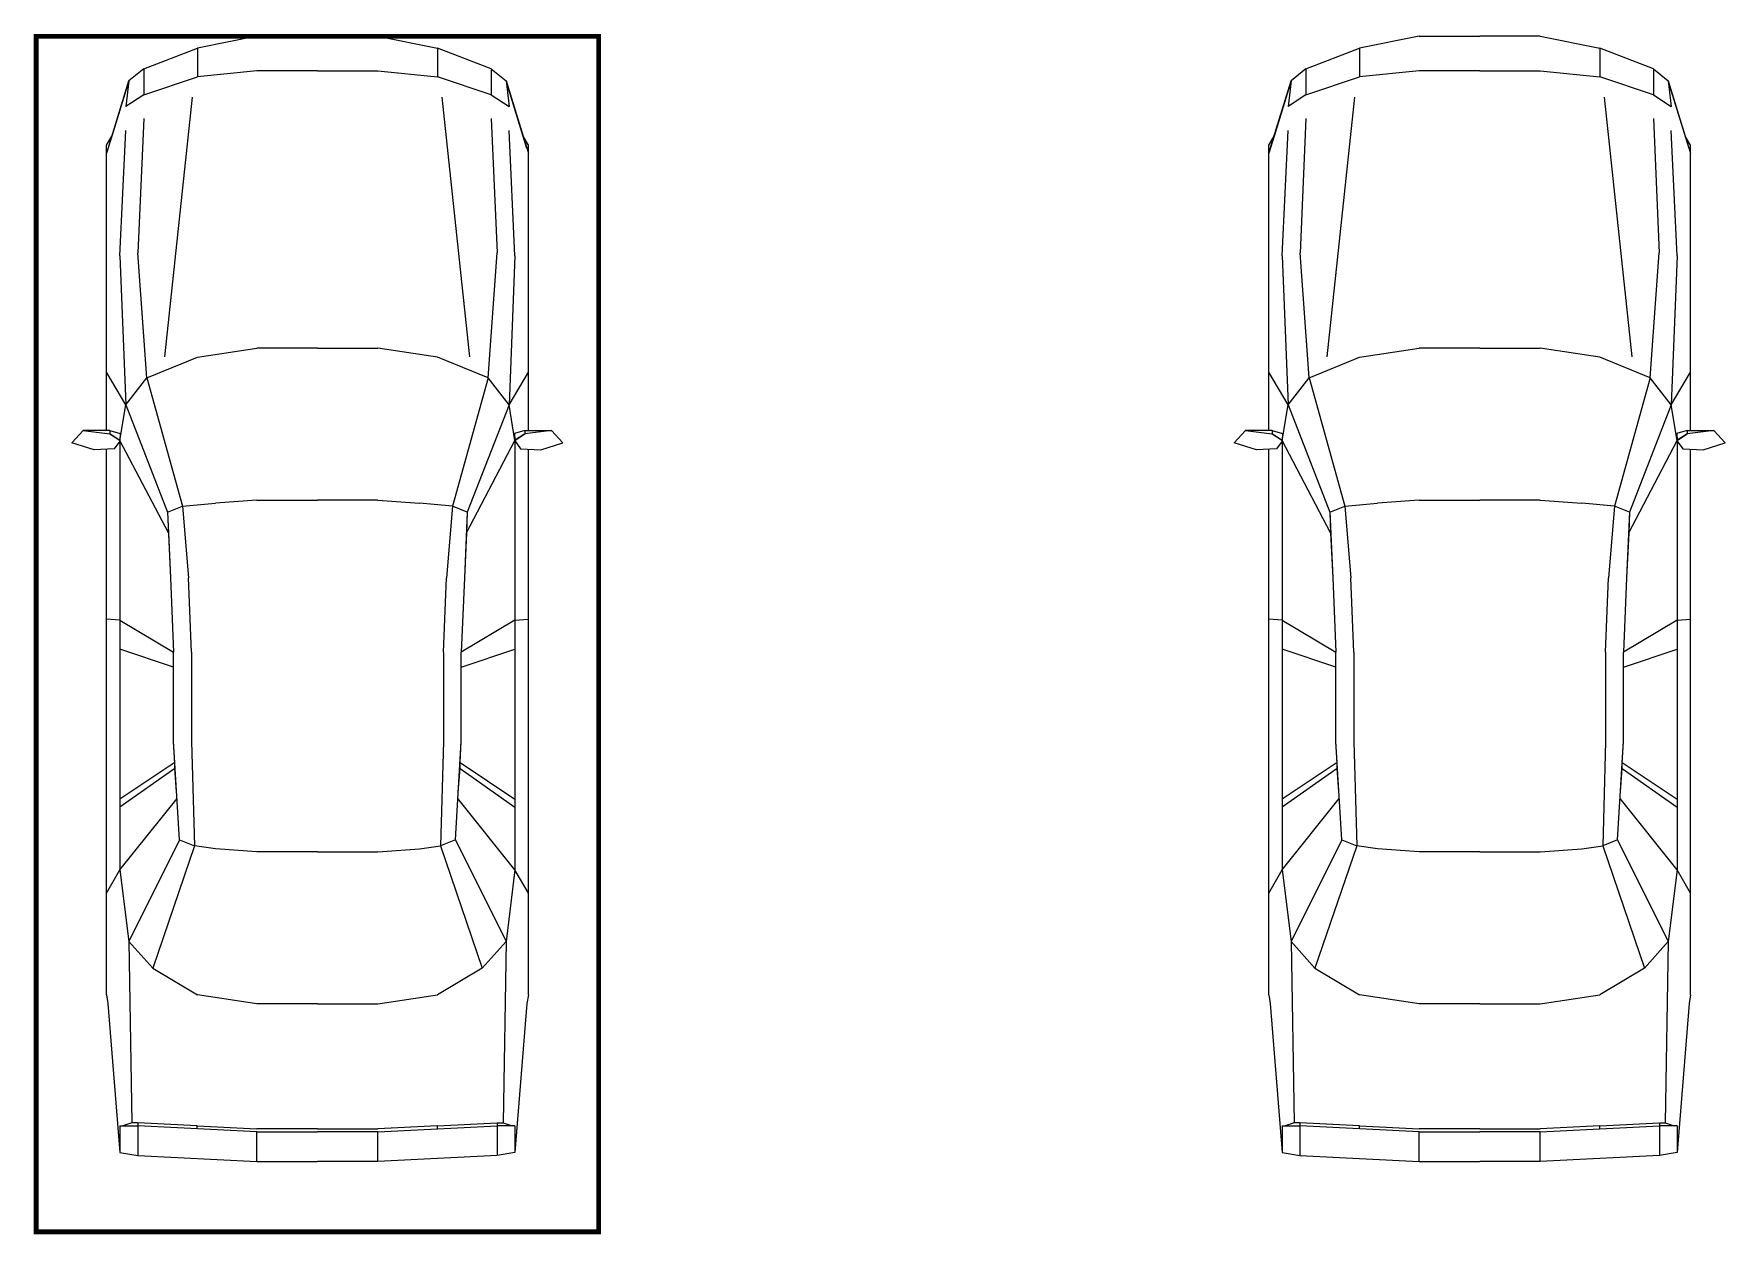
# Model space of a CAD drawing. Header units: millimetres. Extents: x 1999 to 339054, y 2304 to 409814.
# Drawn here: x 1999 to 9215, y 2304 to 7424 of the extents above; entities that cross this region are included whole.
import ezdxf

# ---------------------------------------------------------------- set-up
doc = ezdxf.new("R2010")
doc.units = ezdxf.units.MM
doc.linetypes.add('DASH', pattern=[0.35, 0.25, -0.1])

# ---------------------------------------------------------------- blocks, each defined once
blk = doc.blocks.new('parking_1')
at = {"color": 9}
for p, q in [((-258, 2550), (-512.2, 2499.1)), ((-258, 2550), (0, 2550)), ((258, 2550), (0, 2550)), ((258, 2550), (512.2, 2499.1)), ((-741.2, 2410.3), (-512.2, 2499.1)), ((-512.2, 2499.1), (-512.2, 2376.7)), ((512.2, 2499.1), (512.2, 2376.7)), ((741.2, 2410.3), (512.2, 2499.1)), ((-741.2, 2410.3), (-804.7, 2359.4)), ((-741.2, 2410.3), (-741.2, 2300.5)), ((-258, 2401.9), (-512.2, 2376.7)), ((0, 2401.9), (-258, 2401.9)), ((0, 2401.9), (258, 2401.9)), ((258, 2401.9), (512.2, 2376.7)), ((741.2, 2410.3), (741.2, 2300.5)), ((741.2, 2410.3), (804.7, 2359.4)), ((-893.5, 2071.6), (-804.7, 2359.4)), ((-804.7, 2359.4), (-877.2, 2124.1)), ((-804.7, 2359.4), (-817.3, 2249.6)), ((-741.2, 2300.5), (-512.2, 2376.7)), ((741.2, 2300.5), (512.2, 2376.7)), ((804.7, 2359.4), (817.3, 2249.6)), ((893.5, 2071.6), (804.7, 2359.4)), ((804.7, 2359.4), (877.2, 2124.1)), ((-741.2, 2300.5), (-817.3, 2249.6)), ((-650.8, 1182.9), (-532.8, 2290.4)), ((650.8, 1182.9), (532.8, 2290.4)), ((741.2, 2300.5), (817.3, 2249.6)), ((-741.2, 2198.7), (-766.4, 1626.2)), ((741.2, 2198.7), (766.4, 1626.2)), ((-877.2, 2124.1), (-900, 2050.5)), ((-900, 2085.8), (-877.2, 2124.1)), ((-842.5, 1613.6), (-817.3, 2147.7)), ((842.5, 1613.6), (817.3, 2147.7)), ((877.2, 2124.1), (900, 2050.5)), ((900, 2085.8), (877.2, 2124.1)), ((-900, 867.4), (-900, 2085.8)), ((900, 867.4), (900, 2085.8)), ((-842.5, 1613.6), (-817.3, 978.2)), ((-728, 1092.7), (-766.4, 1626.2)), ((728, 1092.7), (766.4, 1626.2)), ((842.5, 1613.6), (817.3, 978.2)), ((-728, 1092.7), (-512.2, 1181.4)), ((-512.2, 1181.4), (-258, 1219.8)), ((0, 1219.8), (-258, 1219.8)), ((0, 1219.8), (258, 1219.8)), ((512.2, 1181.4), (258, 1219.8)), ((728, 1092.7), (512.2, 1181.4)), ((-817.3, 978.2), (-900, 1116.2)), ((-817.3, 978.2), (-728, 1092.7)), ((-728, 1092.7), (-575.8, 545.5)), ((728, 1092.7), (575.8, 545.5)), ((817.3, 978.2), (728, 1092.7)), ((817.3, 978.2), (900, 1116.2)), ((-842.5, 825.9), (-817.3, 978.2)), ((-817.3, 978.2), (-639.3, 520.2)), ((817.3, 978.2), (639.3, 520.2)), ((842.5, 825.9), (817.3, 978.2)), ((-1047.3, 815.9), (-999, 867.4)), ((-885.1, 867.9), (-999, 867.4)), ((-999, 867.4), (-885.1, 853.2)), ((-885.1, 867.9), (-841, 855.3)), ((-885.1, 867.9), (-885.1, 853.2)), ((885.1, 867.9), (841, 855.3)), ((885.1, 867.9), (999, 867.4)), ((885.1, 867.9), (885.1, 853.2)), ((999, 867.4), (885.1, 853.2)), ((1047.3, 815.9), (999, 867.4)), ((-952.8, 784.9), (-1047.3, 815.9)), ((-842.5, 825.4), (-885.1, 853.2)), ((-885.1, 853.2), (-841, 825.4)), ((-843.1, 822.2), (-866.7, 789.7)), ((-841, 855.3), (-842.5, 825.9)), ((-636.1, 431), (-842.5, 825.4)), ((-842.5, 825.4), (-842.5, -1005.9)), ((636.1, 431), (842.5, 825.4)), ((841, 855.3), (842.5, 825.9)), ((885.1, 853.2), (841, 825.4)), ((842.5, 825.4), (885.1, 853.2)), ((842.5, 825.4), (842.5, -1005.9)), ((843.1, 822.2), (866.7, 789.7)), ((952.8, 784.9), (1047.3, 815.9)), ((-866.7, 789.7), (-952.8, 784.9)), ((-900, -1539.4), (-900, 788.1)), ((866.7, 789.7), (952.8, 784.9)), ((900, -1539.4), (900, 788.1)), ((-639.3, 520.2), (-575.8, 545.5)), ((-639.3, 520.2), (-636.1, 431)), ((-639.3, 520.2), (-626.7, 240.3)), ((-575.8, 545.5), (-435.5, 558.6)), ((-575.8, 545.5), (-550, 240.3)), ((-258, 571.2), (-435.5, 558.6)), ((-258, 571.2), (0, 571.2)), ((258, 571.2), (0, 571.2)), ((258, 571.2), (435.5, 558.6)), ((575.8, 545.5), (435.5, 558.6)), ((575.8, 545.5), (550, 240.3)), ((639.3, 520.2), (575.8, 545.5)), ((639.3, 520.2), (626.7, 240.3)), ((639.3, 520.2), (636.1, 431)), ((-636.1, 431), (-626.7, 240.3)), ((636.1, 431), (626.7, 240.3)), ((-626.7, 240.3), (-613.6, -77.4)), ((-537.4, -77.4), (-550, 240.3)), ((537.4, -77.4), (550, 240.3)), ((626.7, 240.3), (613.6, -77.4)), ((-842.5, 59.2), (-900, 62.7)), ((-842.5, 59.2), (-613.6, -77.4)), ((842.5, 59.2), (613.6, -77.4)), ((842.5, 59.2), (900, 62.7)), ((-613.6, -140.9), (-842.5, -64.8)), ((613.6, -140.9), (842.5, -64.8)), ((-613.6, -458.7), (-613.6, -77.4)), ((-537.4, -77.4), (-537.4, -458.7)), ((537.4, -77.4), (537.4, -458.7)), ((613.6, -458.7), (613.6, -77.4)), ((-608.3, -547.9), (-613.6, -458.7)), ((-588.4, -878.3), (-613.6, -458.7)), ((-537.4, -458.7), (-524.8, -904)), ((537.4, -458.7), (524.8, -904)), ((588.4, -878.3), (613.6, -458.7)), ((608.3, -547.9), (613.6, -458.7)), ((-608.3, -547.9), (-842.5, -703.9)), ((-608.3, -573.1), (-842.5, -738.6)), ((-608.3, -573.1), (-608.3, -547.9)), ((-601, -672.9), (-608.3, -573.1)), ((601, -672.9), (608.3, -573.1)), ((608.3, -547.9), (842.5, -703.9)), ((608.3, -573.1), (608.3, -547.9)), ((608.3, -573.1), (842.5, -738.6)), ((-842.5, -1005.9), (-598.9, -701.3)), ((842.5, -1005.9), (598.9, -701.3)), ((-588.4, -878.3), (-804.7, -1311)), ((-524.8, -904), (-702.8, -1425.5)), ((-588.4, -878.3), (-524.8, -904)), ((-435.5, -916.6), (-524.8, -904)), ((-258, -929.2), (-435.5, -916.6)), ((0, -929.2), (-258, -929.2)), ((0, -929.2), (258, -929.2)), ((258, -929.2), (435.5, -916.6)), ((435.5, -916.6), (524.8, -904)), ((588.4, -878.3), (524.8, -904)), ((524.8, -904), (702.8, -1425.5)), ((588.4, -878.3), (804.7, -1311)), ((-900, -1106), (-842.5, -1005.9)), ((-842.5, -1005.9), (-804.7, -1311)), ((842.5, -1005.9), (804.7, -1311)), ((900, -1106), (842.5, -1005.9)), ((-804.7, -1311), (-791.9, -2084.6)), ((-702.8, -1425.5), (-804.7, -1311)), ((702.8, -1425.5), (804.7, -1311)), ((804.7, -1311), (791.9, -2084.6)), ((-702.8, -1425.5), (-512.2, -1539.4)), ((702.8, -1425.5), (512.2, -1539.4)), ((-900, -1539.4), (-893.7, -1576.2)), ((-893.7, -1576.2), (-842.8, -2212.2)), ((-258, -1577.8), (-512.2, -1539.4)), ((0, -1577.8), (-258, -1577.8)), ((0, -1577.8), (258, -1577.8)), ((258, -1577.8), (512.2, -1539.4)), ((893.7, -1576.2), (842.8, -2212.2)), ((900, -1539.4), (893.7, -1576.2)), ((-791.9, -2084.6), (-830.2, -2097.7)), ((-766.6, -2084.6), (-791.9, -2084.6)), ((-512.5, -2097.7), (-766.6, -2084.6)), ((-766.6, -2084.6), (-766.6, -2224.8)), ((512.5, -2097.7), (766.6, -2084.6)), ((766.6, -2084.6), (791.9, -2084.6)), ((766.6, -2084.6), (766.6, -2224.8)), ((791.9, -2084.6), (830.2, -2097.7)), ((-842.8, -2097.7), (-766.6, -2097.7)), ((-842.8, -2097.7), (-842.8, -2212.2)), ((-258.3, -2122.9), (-766.6, -2097.7)), ((-512.5, -2110.3), (-512.5, -2097.7)), ((-512.5, -2097.7), (-258.3, -2110.3)), ((0, -2110.3), (-258.3, -2110.3)), ((-258.3, -2122.9), (0, -2122.9)), ((-258.3, -2250), (-258.3, -2122.9)), ((0, -2110.3), (258.3, -2110.3)), ((258.3, -2122.9), (0, -2122.9)), ((512.5, -2097.7), (258.3, -2110.3)), ((258.3, -2122.9), (766.6, -2097.7)), ((258.3, -2250), (258.3, -2122.9)), ((512.5, -2110.3), (512.5, -2097.7)), ((842.8, -2097.7), (766.6, -2097.7)), ((842.8, -2097.7), (842.8, -2212.2)), ((-842.8, -2212.2), (-766.6, -2224.8)), ((-766.6, -2224.8), (-258.3, -2250)), ((766.6, -2224.8), (258.3, -2250)), ((842.8, -2212.2), (766.6, -2224.8)), ((-258.3, -2250), (0, -2250)), ((258.3, -2250), (0, -2250))]:
    blk.add_line(p, q, dxfattribs=at)
at = {"color": 6, "linetype": 'DASH', "ltscale": 500, "const_width": 20}
blk.add_lwpolyline([(1200, 2550), (-1200, 2550), (-1200, -2550), (1200, -2550)], close=True, dxfattribs=at)
blk = doc.blocks.new('car_1')
at = {"color": 9}
for p, q in [((-258, 2550), (-512.2, 2499.1)), ((-258, 2550), (0, 2550)), ((258, 2550), (0, 2550)), ((258, 2550), (512.2, 2499.1)), ((-741.2, 2410.3), (-512.2, 2499.1)), ((-512.2, 2499.1), (-512.2, 2376.7)), ((512.2, 2499.1), (512.2, 2376.7)), ((741.2, 2410.3), (512.2, 2499.1)), ((-741.2, 2410.3), (-804.7, 2359.4)), ((-741.2, 2410.3), (-741.2, 2300.5)), ((-258, 2401.9), (-512.2, 2376.7)), ((0, 2401.9), (-258, 2401.9)), ((0, 2401.9), (258, 2401.9)), ((258, 2401.9), (512.2, 2376.7)), ((741.2, 2410.3), (741.2, 2300.5)), ((741.2, 2410.3), (804.7, 2359.4)), ((-893.5, 2071.6), (-804.7, 2359.4)), ((-804.7, 2359.4), (-877.2, 2124.1)), ((-804.7, 2359.4), (-817.3, 2249.6)), ((-741.2, 2300.5), (-512.2, 2376.7)), ((741.2, 2300.5), (512.2, 2376.7)), ((804.7, 2359.4), (817.3, 2249.6)), ((893.5, 2071.6), (804.7, 2359.4)), ((804.7, 2359.4), (877.2, 2124.1)), ((-741.2, 2300.5), (-817.3, 2249.6)), ((-650.8, 1182.9), (-532.8, 2290.4)), ((650.8, 1182.9), (532.8, 2290.4)), ((741.2, 2300.5), (817.3, 2249.6)), ((-741.2, 2198.7), (-766.4, 1626.2)), ((741.2, 2198.7), (766.4, 1626.2)), ((-877.2, 2124.1), (-900, 2050.5)), ((-900, 2085.8), (-877.2, 2124.1)), ((-842.5, 1613.6), (-817.3, 2147.7)), ((842.5, 1613.6), (817.3, 2147.7)), ((877.2, 2124.1), (900, 2050.5)), ((900, 2085.8), (877.2, 2124.1)), ((-900, 867.4), (-900, 2085.8)), ((900, 867.4), (900, 2085.8)), ((-842.5, 1613.6), (-817.3, 978.2)), ((-728, 1092.7), (-766.4, 1626.2)), ((728, 1092.7), (766.4, 1626.2)), ((842.5, 1613.6), (817.3, 978.2)), ((-728, 1092.7), (-512.2, 1181.4)), ((-512.2, 1181.4), (-258, 1219.8)), ((0, 1219.8), (-258, 1219.8)), ((0, 1219.8), (258, 1219.8)), ((512.2, 1181.4), (258, 1219.8)), ((728, 1092.7), (512.2, 1181.4)), ((-817.3, 978.2), (-900, 1116.2)), ((-817.3, 978.2), (-728, 1092.7)), ((-728, 1092.7), (-575.8, 545.5)), ((728, 1092.7), (575.8, 545.5)), ((817.3, 978.2), (728, 1092.7)), ((817.3, 978.2), (900, 1116.2)), ((-842.5, 825.9), (-817.3, 978.2)), ((-817.3, 978.2), (-639.3, 520.2)), ((817.3, 978.2), (639.3, 520.2)), ((842.5, 825.9), (817.3, 978.2)), ((-1047.3, 815.9), (-999, 867.4)), ((-885.1, 867.9), (-999, 867.4)), ((-999, 867.4), (-885.1, 853.2)), ((-885.1, 867.9), (-841, 855.3)), ((-885.1, 867.9), (-885.1, 853.2)), ((885.1, 867.9), (841, 855.3)), ((885.1, 867.9), (999, 867.4)), ((885.1, 867.9), (885.1, 853.2)), ((999, 867.4), (885.1, 853.2)), ((1047.3, 815.9), (999, 867.4)), ((-952.8, 784.9), (-1047.3, 815.9)), ((-842.5, 825.4), (-885.1, 853.2)), ((-885.1, 853.2), (-841, 825.4)), ((-843.1, 822.2), (-866.7, 789.7)), ((-841, 855.3), (-842.5, 825.9)), ((-636.1, 431), (-842.5, 825.4)), ((-842.5, 825.4), (-842.5, -1005.9)), ((636.1, 431), (842.5, 825.4)), ((841, 855.3), (842.5, 825.9)), ((885.1, 853.2), (841, 825.4)), ((842.5, 825.4), (885.1, 853.2)), ((842.5, 825.4), (842.5, -1005.9)), ((843.1, 822.2), (866.7, 789.7)), ((952.8, 784.9), (1047.3, 815.9)), ((-866.7, 789.7), (-952.8, 784.9)), ((-900, -1539.4), (-900, 788.1)), ((866.7, 789.7), (952.8, 784.9)), ((900, -1539.4), (900, 788.1)), ((-639.3, 520.2), (-575.8, 545.5)), ((-639.3, 520.2), (-636.1, 431)), ((-639.3, 520.2), (-626.7, 240.3)), ((-575.8, 545.5), (-435.5, 558.6)), ((-575.8, 545.5), (-550, 240.3)), ((-258, 571.2), (-435.5, 558.6)), ((-258, 571.2), (0, 571.2)), ((258, 571.2), (0, 571.2)), ((258, 571.2), (435.5, 558.6)), ((575.8, 545.5), (435.5, 558.6)), ((575.8, 545.5), (550, 240.3)), ((639.3, 520.2), (575.8, 545.5)), ((639.3, 520.2), (626.7, 240.3)), ((639.3, 520.2), (636.1, 431)), ((-636.1, 431), (-626.7, 240.3)), ((636.1, 431), (626.7, 240.3)), ((-626.7, 240.3), (-613.6, -77.4)), ((-537.4, -77.4), (-550, 240.3)), ((537.4, -77.4), (550, 240.3)), ((626.7, 240.3), (613.6, -77.4)), ((-842.5, 59.2), (-900, 62.7)), ((-842.5, 59.2), (-613.6, -77.4)), ((842.5, 59.2), (613.6, -77.4)), ((842.5, 59.2), (900, 62.7)), ((-613.6, -140.9), (-842.5, -64.8)), ((613.6, -140.9), (842.5, -64.8)), ((-613.6, -458.7), (-613.6, -77.4)), ((-537.4, -77.4), (-537.4, -458.7)), ((537.4, -77.4), (537.4, -458.7)), ((613.6, -458.7), (613.6, -77.4)), ((-608.3, -547.9), (-613.6, -458.7)), ((-588.4, -878.3), (-613.6, -458.7)), ((-537.4, -458.7), (-524.8, -904)), ((537.4, -458.7), (524.8, -904)), ((588.4, -878.3), (613.6, -458.7)), ((608.3, -547.9), (613.6, -458.7)), ((-608.3, -547.9), (-842.5, -703.9)), ((-608.3, -573.1), (-842.5, -738.6)), ((-608.3, -573.1), (-608.3, -547.9)), ((-601, -672.9), (-608.3, -573.1)), ((601, -672.9), (608.3, -573.1)), ((608.3, -547.9), (842.5, -703.9)), ((608.3, -573.1), (608.3, -547.9)), ((608.3, -573.1), (842.5, -738.6)), ((-842.5, -1005.9), (-598.9, -701.3)), ((842.5, -1005.9), (598.9, -701.3)), ((-588.4, -878.3), (-804.7, -1311)), ((-524.8, -904), (-702.8, -1425.5)), ((-588.4, -878.3), (-524.8, -904)), ((-435.5, -916.6), (-524.8, -904)), ((-258, -929.2), (-435.5, -916.6)), ((0, -929.2), (-258, -929.2)), ((0, -929.2), (258, -929.2)), ((258, -929.2), (435.5, -916.6)), ((435.5, -916.6), (524.8, -904)), ((588.4, -878.3), (524.8, -904)), ((524.8, -904), (702.8, -1425.5)), ((588.4, -878.3), (804.7, -1311)), ((-900, -1106), (-842.5, -1005.9)), ((-842.5, -1005.9), (-804.7, -1311)), ((842.5, -1005.9), (804.7, -1311)), ((900, -1106), (842.5, -1005.9)), ((-804.7, -1311), (-791.9, -2084.6)), ((-702.8, -1425.5), (-804.7, -1311)), ((702.8, -1425.5), (804.7, -1311)), ((804.7, -1311), (791.9, -2084.6)), ((-702.8, -1425.5), (-512.2, -1539.4)), ((702.8, -1425.5), (512.2, -1539.4)), ((-900, -1539.4), (-893.7, -1576.2)), ((-893.7, -1576.2), (-842.8, -2212.2)), ((-258, -1577.8), (-512.2, -1539.4)), ((0, -1577.8), (-258, -1577.8)), ((0, -1577.8), (258, -1577.8)), ((258, -1577.8), (512.2, -1539.4)), ((893.7, -1576.2), (842.8, -2212.2)), ((900, -1539.4), (893.7, -1576.2)), ((-791.9, -2084.6), (-830.2, -2097.7)), ((-766.6, -2084.6), (-791.9, -2084.6)), ((-512.5, -2097.7), (-766.6, -2084.6)), ((-766.6, -2084.6), (-766.6, -2224.8)), ((512.5, -2097.7), (766.6, -2084.6)), ((766.6, -2084.6), (791.9, -2084.6)), ((766.6, -2084.6), (766.6, -2224.8)), ((791.9, -2084.6), (830.2, -2097.7)), ((-842.8, -2097.7), (-766.6, -2097.7)), ((-842.8, -2097.7), (-842.8, -2212.2)), ((-258.3, -2122.9), (-766.6, -2097.7)), ((-512.5, -2110.3), (-512.5, -2097.7)), ((-512.5, -2097.7), (-258.3, -2110.3)), ((0, -2110.3), (-258.3, -2110.3)), ((-258.3, -2122.9), (0, -2122.9)), ((-258.3, -2250), (-258.3, -2122.9)), ((0, -2110.3), (258.3, -2110.3)), ((258.3, -2122.9), (0, -2122.9)), ((512.5, -2097.7), (258.3, -2110.3)), ((258.3, -2122.9), (766.6, -2097.7)), ((258.3, -2250), (258.3, -2122.9)), ((512.5, -2110.3), (512.5, -2097.7)), ((842.8, -2097.7), (766.6, -2097.7)), ((842.8, -2097.7), (842.8, -2212.2)), ((-842.8, -2212.2), (-766.6, -2224.8)), ((-766.6, -2224.8), (-258.3, -2250)), ((766.6, -2224.8), (258.3, -2250)), ((842.8, -2212.2), (766.6, -2224.8)), ((-258.3, -2250), (0, -2250)), ((258.3, -2250), (0, -2250))]:
    blk.add_line(p, q, dxfattribs=at)

msp = doc.modelspace()

# ---------------------------------------------------------------- block references
for name, p in [('parking_1', (3209.1, 4864.1)), ('car_1', (8167.5, 4864.1))]:
    msp.add_blockref(name, p)

doc.saveas('drawing.dxf')
